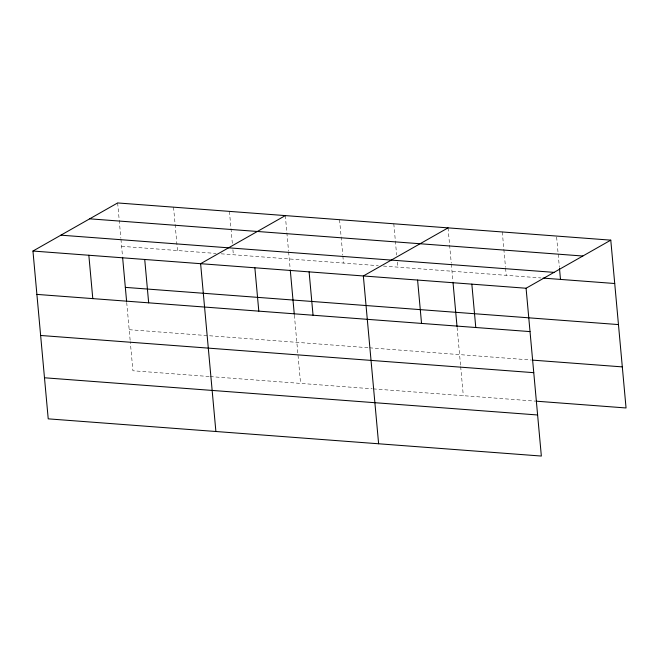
<?xml version="1.0" encoding="UTF-8"?>
<svg xmlns="http://www.w3.org/2000/svg" width="659" height="659" viewBox="0 0 659 659"><rect width="100%" height="100%" fill="white"/><g stroke="black" fill="none" stroke-linecap="round" stroke-linejoin="round"><path stroke-width="0.49" stroke-dasharray="3.29 2.47" d="M121.594 246.318L216.094 253.443M221.177 253.822L378.299 265.676M383.423 266.063L541.031 277.95M129.18 329.698L368.488 347.746M369.518 347.82L531.22 360.02M209.134 376.511L132.92 370.762L130.276 341.716M210.147 376.586L372.228 388.81M373.249 388.892L534.96 401.092M556.624 237.067L559.376 267.315M502.29 231.968L505.502 267.257M505.593 268.271L506.236 275.33M448.046 227.874L451.258 263.172M451.349 264.177L452.906 281.253M457.107 327.416L460.583 365.638M460.674 366.635L463.318 395.688M393.802 223.78L396.644 255.041M397.286 262.101L397.748 267.142M339.558 219.686L342.771 254.984M342.861 255.997L343.504 263.056M285.314 215.6L288.527 250.898M288.617 251.903L290.174 268.979M294.375 315.142L300.586 383.406M229.423 211.382L232.363 243.649M232.915 249.703L233.368 254.745M173.539 207.165L177.485 250.527M117.648 202.947L120.861 238.245M120.951 239.258L122.508 256.335M126.709 302.497L130.185 340.711"/><path stroke-width="0.99" d="M610.778 240.148L526.08 288.238L541.352 456.053L48.222 418.852L32.95 251.038L117.648 202.947L610.778 240.148L626.05 407.962L535.981 401.166M285.314 215.6L200.616 263.691L215.888 431.497M448.046 227.874L363.348 275.964L378.62 443.771M89.698 218.821L582.828 256.022M60.9 235.172L554.03 272.365M543.082 278.106L614.723 283.51M32.95 251.038L526.08 288.238M125.334 287.382L618.463 324.582M36.896 294.4L530.025 331.601M532.25 360.102L622.31 366.89M40.636 335.472L533.765 372.673M44.483 377.78L537.612 414.981M559.475 268.328L560.479 279.424M471.836 284.144L475.782 327.507M452.997 282.258L457.016 326.411M417.592 280.059L421.538 323.421M309.104 271.87L313.05 315.233M290.265 269.976L294.276 314.137M254.86 267.776L258.806 311.147M144.725 259.473L148.67 302.835M122.599 257.331L126.619 301.484M88.841 255.255L92.787 298.618"/></g></svg>
